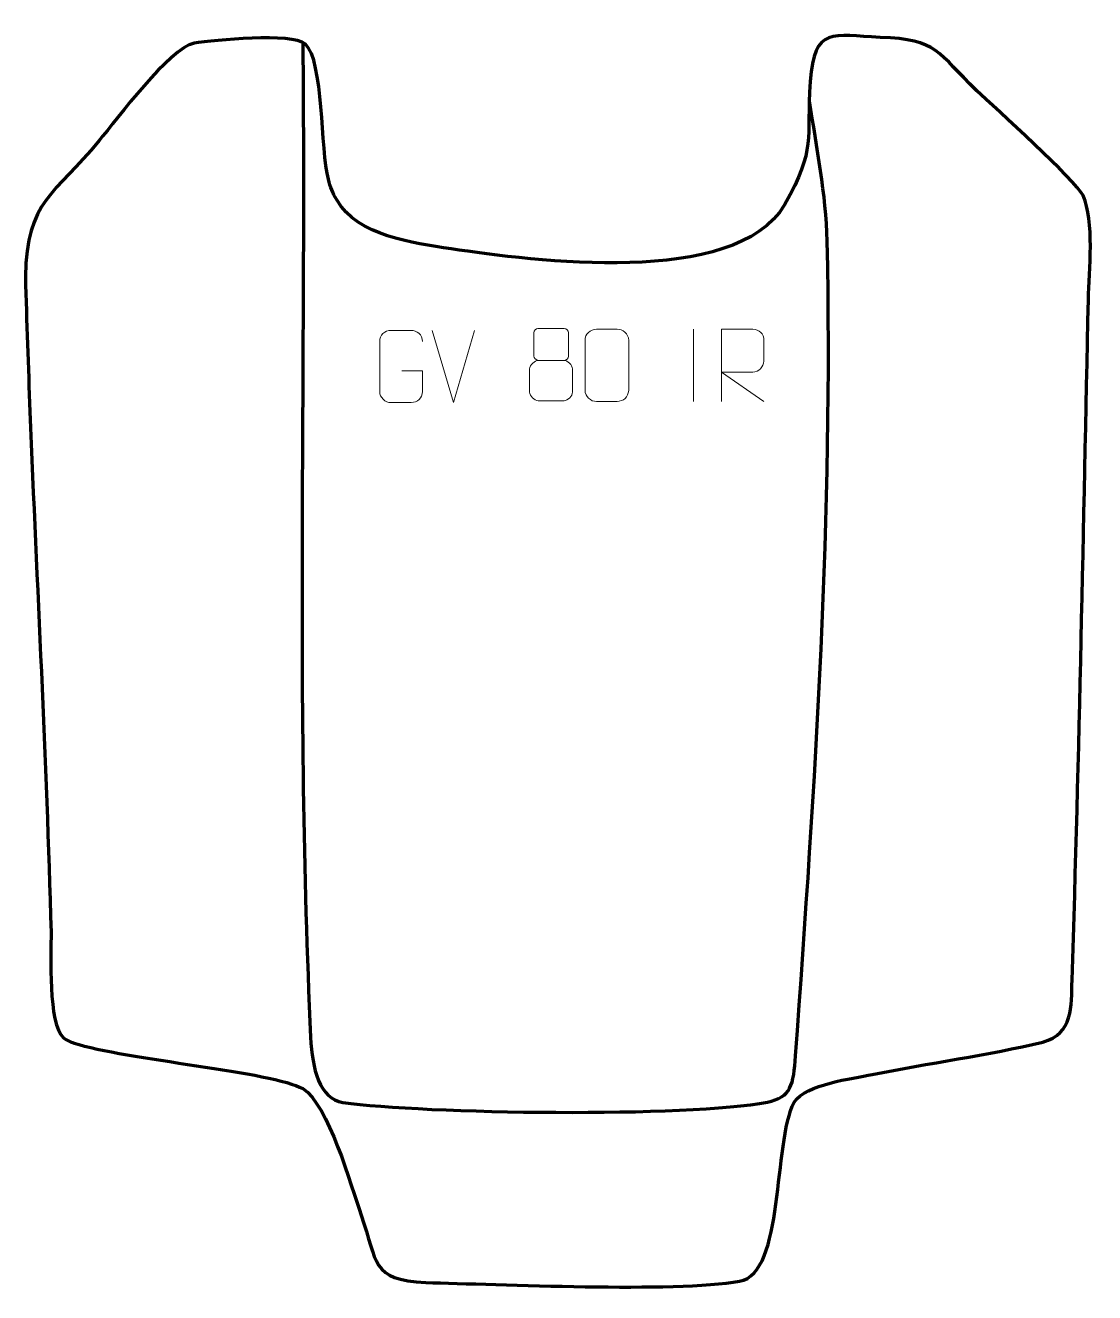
# Model space of a CAD drawing. Header units: millimetres. Extents: x 1000 to 1369, y 287 to 726.
import ezdxf

# ---------------------------------------------------------------- set-up
doc = ezdxf.new("R2010")
doc.units = ezdxf.units.MM
doc.header["$MEASUREMENT"] = 0
doc.layers.add('layer 2', color=7, linetype='Continuous')
doc.layers.add('layer 3', color=7, linetype='Continuous')

msp = doc.modelspace()

# ---------------------------------------------------------------- linework, layer by layer
at = {"layer": 'layer 2', "color": 142, "lineweight": 158}
msp.add_open_spline([(1095.5231, 719.9652), (1096.6392, 605.1655), (1092.8463, 490.2861), (1098.2253, 375.5641), (1098.2253, 375.5641), (1098.7601, 364.5656), (1101.2811, 354.2108), (1109.4043, 353.0388), (1109.4043, 353.0388), (1136.9558, 349.0635), (1229.3123, 347.799), (1256.2266, 353.139), (1256.2266, 353.139), (1264.4708, 354.775), (1265.2953, 359.072), (1266.0186, 369.1356), (1266.0186, 369.1356), (1272.7571, 462.8855), (1279.0735, 556.8724), (1276.9298, 650.9267), (1276.9298, 650.9267), (1276.523, 667.2616), (1273.3264, 683.3338), (1270.8032, 699.429)], degree=3, knots=[0, 0, 0, 0, 0.14285714, 0.14285714, 0.14285714, 0.14285714, 0.28571429, 0.28571429, 0.28571429, 0.28571429, 0.42857143, 0.42857143, 0.42857143, 0.42857143, 0.57142857, 0.57142857, 0.57142857, 0.57142857, 0.71428571, 0.71428571, 0.71428571, 0.71428571, 1, 1, 1, 1], dxfattribs=at)
at = {"layer": 'layer 3', "color": 242, "lineweight": 158}
msp.add_open_spline([(999.5363, 638.6434), (1000.0303, 665.2017), (1009.6302, 667.0037), (1025.1011, 685.7546), (1025.1011, 685.7546), (1031.2046, 693.2507), (1049.4452, 717.6225), (1057.9041, 719.4483), (1057.9041, 719.4483), (1064.9324, 720.4688), (1091.6437, 723.2807), (1096.4363, 719.0604), (1096.4363, 719.0604), (1102.7465, 713.5038), (1101.6964, 682.4617), (1104.3599, 672.355), (1104.3599, 672.355), (1105.0933, 669.572), (1105.8603, 667.7528), (1107.2424, 665.2433), (1107.2424, 665.2433), (1114.7358, 652.6258), (1133.3761, 650.4742), (1146.8027, 648.2816), (1146.8027, 648.2816), (1175.1836, 644.2075), (1244.9069, 634.646), (1262.1867, 663.4897), (1262.1867, 663.4897), (1273.3208, 683.6253), (1269.5873, 685.449), (1271.0478, 706.1613), (1271.0478, 706.1613), (1272.4196, 725.6171), (1278.8412, 722.0347), (1295.2802, 721.4682), (1295.2802, 721.4682), (1315.1389, 720.784), (1315.2023, 716.1365), (1328.6866, 702.9773), (1328.6866, 702.9773), (1334.9363, 697.056), (1363.1218, 671.8167), (1365.4366, 666.7095), (1365.4366, 666.7095), (1369.4617, 657.8287), (1367.546, 640.8914), (1367.3162, 630.7126), (1367.3162, 630.7126), (1365.5472, 552.2748), (1364.2624, 473.7354), (1361.6374, 395.3273), (1361.6374, 395.3273), (1361.3894, 386.2257), (1362.0339, 376.739), (1351.5524, 373.9002), (1351.5524, 373.9002), (1332.6584, 369.3479), (1311.8356, 366.6056), (1292.5333, 362.6785), (1292.5333, 362.6785), (1285.5644, 361.2661), (1269.7024, 359.3527), (1265.5117, 353.1329), (1265.5117, 353.1329), (1258.1697, 338.7639), (1262.2842, 293.928), (1246.6187, 291.1695), (1246.6187, 291.1695), (1224.1388, 287.211), (1162.9295, 290.2363), (1138.0408, 290.6744), (1138.0408, 290.6744), (1118.8627, 291.8189), (1121.5121, 297.5182), (1115.6934, 314.0644), (1115.6934, 314.0644), (1112.2423, 324.1423), (1104.2121, 352.6431), (1095.4829, 357.7823), (1095.4829, 357.7823), (1085.5354, 363.6387), (1033.8231, 367.8272), (1016.4084, 373.5379), (1016.4084, 373.5379), (1014.9935, 374.026), (1013.9038, 374.4516), (1012.7203, 375.375), (1012.7203, 375.375), (1007.3026, 380.3064), (1008.4721, 404.1848), (1008.4193, 411.7957), (1008.4193, 411.7957), (1006.8697, 471.9217), (1003.4674, 531.9646), (1001.1315, 592.0601), (1001.1315, 592.0601), (1000.5308, 607.5865), (999.9866, 623.1118), (999.5363, 638.6434)], degree=3, knots=[0, 0, 0, 0, 0.03846154, 0.03846154, 0.03846154, 0.03846154, 0.07692308, 0.07692308, 0.07692308, 0.07692308, 0.11538462, 0.11538462, 0.11538462, 0.11538462, 0.15384615, 0.15384615, 0.15384615, 0.15384615, 0.19230769, 0.19230769, 0.19230769, 0.19230769, 0.23076923, 0.23076923, 0.23076923, 0.23076923, 0.26923077, 0.26923077, 0.26923077, 0.26923077, 0.30769231, 0.30769231, 0.30769231, 0.30769231, 0.34615385, 0.34615385, 0.34615385, 0.34615385, 0.38461538, 0.38461538, 0.38461538, 0.38461538, 0.42307692, 0.42307692, 0.42307692, 0.42307692, 0.46153846, 0.46153846, 0.46153846, 0.46153846, 0.5, 0.5, 0.5, 0.5, 0.53846154, 0.53846154, 0.53846154, 0.53846154, 0.57692308, 0.57692308, 0.57692308, 0.57692308, 0.61538462, 0.61538462, 0.61538462, 0.61538462, 0.65384615, 0.65384615, 0.65384615, 0.65384615, 0.69230769, 0.69230769, 0.69230769, 0.69230769, 0.73076923, 0.73076923, 0.73076923, 0.73076923, 0.76923077, 0.76923077, 0.76923077, 0.76923077, 0.80769231, 0.80769231, 0.80769231, 0.80769231, 0.84615385, 0.84615385, 0.84615385, 0.84615385, 0.88461538, 0.88461538, 0.88461538, 0.88461538, 0.92307692, 0.92307692, 0.92307692, 0.92307692, 1, 1, 1, 1], dxfattribs=at)
at = {"layer": 'layer 3', "color": 250, "lineweight": 9}
for points, knots in [([(1129.7975, 606.126), (1129.7975, 606.126), (1136.9656, 606.126), (1136.9656, 606.126), (1136.9656, 606.126), (1136.9656, 606.126), (1136.9656, 598.9579), (1136.9656, 598.9579), (1136.9656, 598.9579), (1136.8259, 596.6345), (1135.1487, 595.1549), (1133.0009, 595.1441), (1133.0009, 595.1441), (1130.6691, 595.1445), (1128.3371, 595.1445), (1126.0056, 595.1441), (1126.0056, 595.1441), (1124.0807, 595.0387), (1122.1085, 596.9232), (1122.1197, 598.9405), (1122.1197, 598.9405), (1122.1201, 604.7106), (1122.1201, 610.4803), (1122.1197, 616.2496), (1122.1197, 616.2496), (1122.1239, 618.3877), (1123.8707, 620.1069), (1126.023, 620.0935), (1126.023, 620.0935), (1128.3487, 620.0935), (1130.6748, 620.0935), (1133.0009, 620.0935), (1133.0009, 620.0935), (1134.9476, 620.1289), (1136.939, 618.6374), (1136.9656, 616.1997)], [0, 0, 0, 0, 0.1, 0.1, 0.1, 0.1, 0.2, 0.2, 0.2, 0.2, 0.3, 0.3, 0.3, 0.3, 0.4, 0.4, 0.4, 0.4, 0.5, 0.5, 0.5, 0.5, 0.6, 0.6, 0.6, 0.6, 0.7, 0.7, 0.7, 0.7, 0.8, 0.8, 0.8, 0.8, 1, 1, 1, 1]), ([(1175.4515, 619.2547), (1175.4515, 617.0417), (1175.4515, 613.3594), (1175.4515, 611.1461), (1175.4515, 611.1461), (1175.4665, 610.6387), (1176.2739, 609.7073), (1176.974, 609.7085), (1176.974, 609.7085), (1179.9439, 609.7087), (1182.9141, 609.6238), (1185.8845, 609.6235), (1185.8845, 609.6235), (1186.6816, 609.6277), (1187.4023, 610.418), (1187.3997, 611.1387), (1187.3997, 611.1387), (1187.3994, 613.3547), (1187.3994, 617.0394), (1187.3997, 619.2547), (1187.3997, 619.2547), (1187.3812, 619.9655), (1186.7698, 620.7259), (1185.9359, 620.7185), (1185.9359, 620.7185), (1182.9188, 620.7182), (1179.9019, 620.7182), (1176.8853, 620.7185), (1176.8853, 620.7185), (1176.2589, 620.7261), (1175.4348, 620.0151), (1175.4515, 619.2547)], [0, 0, 0, 0, 0.11111111, 0.11111111, 0.11111111, 0.11111111, 0.22222222, 0.22222222, 0.22222222, 0.22222222, 0.33333333, 0.33333333, 0.33333333, 0.33333333, 0.44444444, 0.44444444, 0.44444444, 0.44444444, 0.55555556, 0.55555556, 0.55555556, 0.55555556, 0.66666667, 0.66666667, 0.66666667, 0.66666667, 0.77777778, 0.77777778, 0.77777778, 0.77777778, 1, 1, 1, 1]), ([(1197.1274, 620.5086), (1199.4935, 620.5086), (1201.86, 620.5086), (1204.2265, 620.5086), (1204.2265, 620.5086), (1206.207, 620.5442), (1208.233, 619.0499), (1208.2601, 616.6078), (1208.2601, 616.6078), (1208.2597, 610.8504), (1208.2597, 605.0926), (1208.2601, 599.3344), (1208.2601, 599.3344), (1208.118, 597.0068), (1206.4116, 595.5245), (1204.2265, 595.5137), (1204.2265, 595.5137), (1201.8541, 595.5141), (1199.4817, 595.5141), (1197.1097, 595.5137), (1197.1097, 595.5137), (1195.1512, 595.4081), (1193.1448, 597.296), (1193.1562, 599.317), (1193.1562, 599.317), (1193.1566, 605.0976), (1193.1566, 610.8779), (1193.1562, 616.6577), (1193.1562, 616.6577), (1193.1605, 618.7997), (1194.9376, 620.5222), (1197.1274, 620.5086)], [0, 0, 0, 0, 0.11111111, 0.11111111, 0.11111111, 0.11111111, 0.22222222, 0.22222222, 0.22222222, 0.22222222, 0.33333333, 0.33333333, 0.33333333, 0.33333333, 0.44444444, 0.44444444, 0.44444444, 0.44444444, 0.55555556, 0.55555556, 0.55555556, 0.55555556, 0.66666667, 0.66666667, 0.66666667, 0.66666667, 0.77777778, 0.77777778, 0.77777778, 0.77777778, 1, 1, 1, 1]), ([(1240.3761, 595.5326), (1240.3761, 595.5326), (1240.3761, 620.4861), (1240.3761, 620.4861), (1240.3761, 620.4861), (1243.9709, 620.4861), (1247.5664, 620.4861), (1251.1616, 620.4861), (1251.1616, 620.4861), (1253.4869, 620.4484), (1255.0442, 618.9584), (1255.0401, 616.592), (1255.0401, 616.592), (1255.0397, 614.5565), (1255.0397, 611.4971), (1255.0401, 609.4611), (1255.0401, 609.4611), (1255.0336, 607.5856), (1253.2213, 605.6438), (1251.2118, 605.6247), (1251.2118, 605.6247), (1251.2118, 605.6247), (1240.3761, 605.6247), (1240.3761, 605.6247), (1240.3761, 605.6247), (1240.3761, 605.6247), (1255.0308, 595.5326), (1255.0308, 595.5326)], [0, 0, 0, 0, 0.125, 0.125, 0.125, 0.125, 0.25, 0.25, 0.25, 0.25, 0.375, 0.375, 0.375, 0.375, 0.5, 0.5, 0.5, 0.5, 0.625, 0.625, 0.625, 0.625, 0.75, 0.75, 0.75, 0.75, 1, 1, 1, 1]), ([(1173.9927, 606.7365), (1173.9927, 603.5657), (1173.9927, 601.8636), (1173.9927, 598.6922), (1173.9927, 598.6922), (1173.9842, 597.4703), (1175.6821, 595.7776), (1176.9347, 595.7691), (1176.9347, 595.7691), (1179.9178, 595.7694), (1182.9011, 595.7694), (1185.8845, 595.7691), (1185.8845, 595.7691), (1187.2078, 595.7808), (1188.8282, 597.4024), (1188.8171, 598.7016), (1188.8171, 598.7016), (1188.8168, 601.8698), (1188.8168, 603.5686), (1188.8171, 606.7365), (1188.8171, 606.7365), (1188.7474, 608.1169), (1187.1696, 609.6955), (1185.8642, 609.6894), (1185.8642, 609.6894), (1182.8876, 609.6891), (1179.911, 609.6891), (1176.9347, 609.6894), (1176.9347, 609.6894), (1175.8552, 609.6958), (1174.0089, 608.1169), (1173.9927, 606.7365)], [0, 0, 0, 0, 0.11111111, 0.11111111, 0.11111111, 0.11111111, 0.22222222, 0.22222222, 0.22222222, 0.22222222, 0.33333333, 0.33333333, 0.33333333, 0.33333333, 0.44444444, 0.44444444, 0.44444444, 0.44444444, 0.55555556, 0.55555556, 0.55555556, 0.55555556, 0.66666667, 0.66666667, 0.66666667, 0.66666667, 0.77777778, 0.77777778, 0.77777778, 0.77777778, 1, 1, 1, 1])]:
    msp.add_open_spline(points, degree=3, knots=knots, dxfattribs=at)
for points in [[(1147.6456, 595.1399), (1147.6456, 595.1399), (1140.3238, 620.0935), (1140.3238, 620.0935)], [(1154.9675, 620.0935), (1154.9675, 620.0935), (1147.6457, 595.1399), (1147.6457, 595.1399)], [(1230.7081, 620.4964), (1230.7081, 620.4964), (1230.7081, 595.5223), (1230.7081, 595.5223)]]:
    msp.add_open_spline(points, degree=3, dxfattribs=at)

doc.saveas('drawing.dxf')
